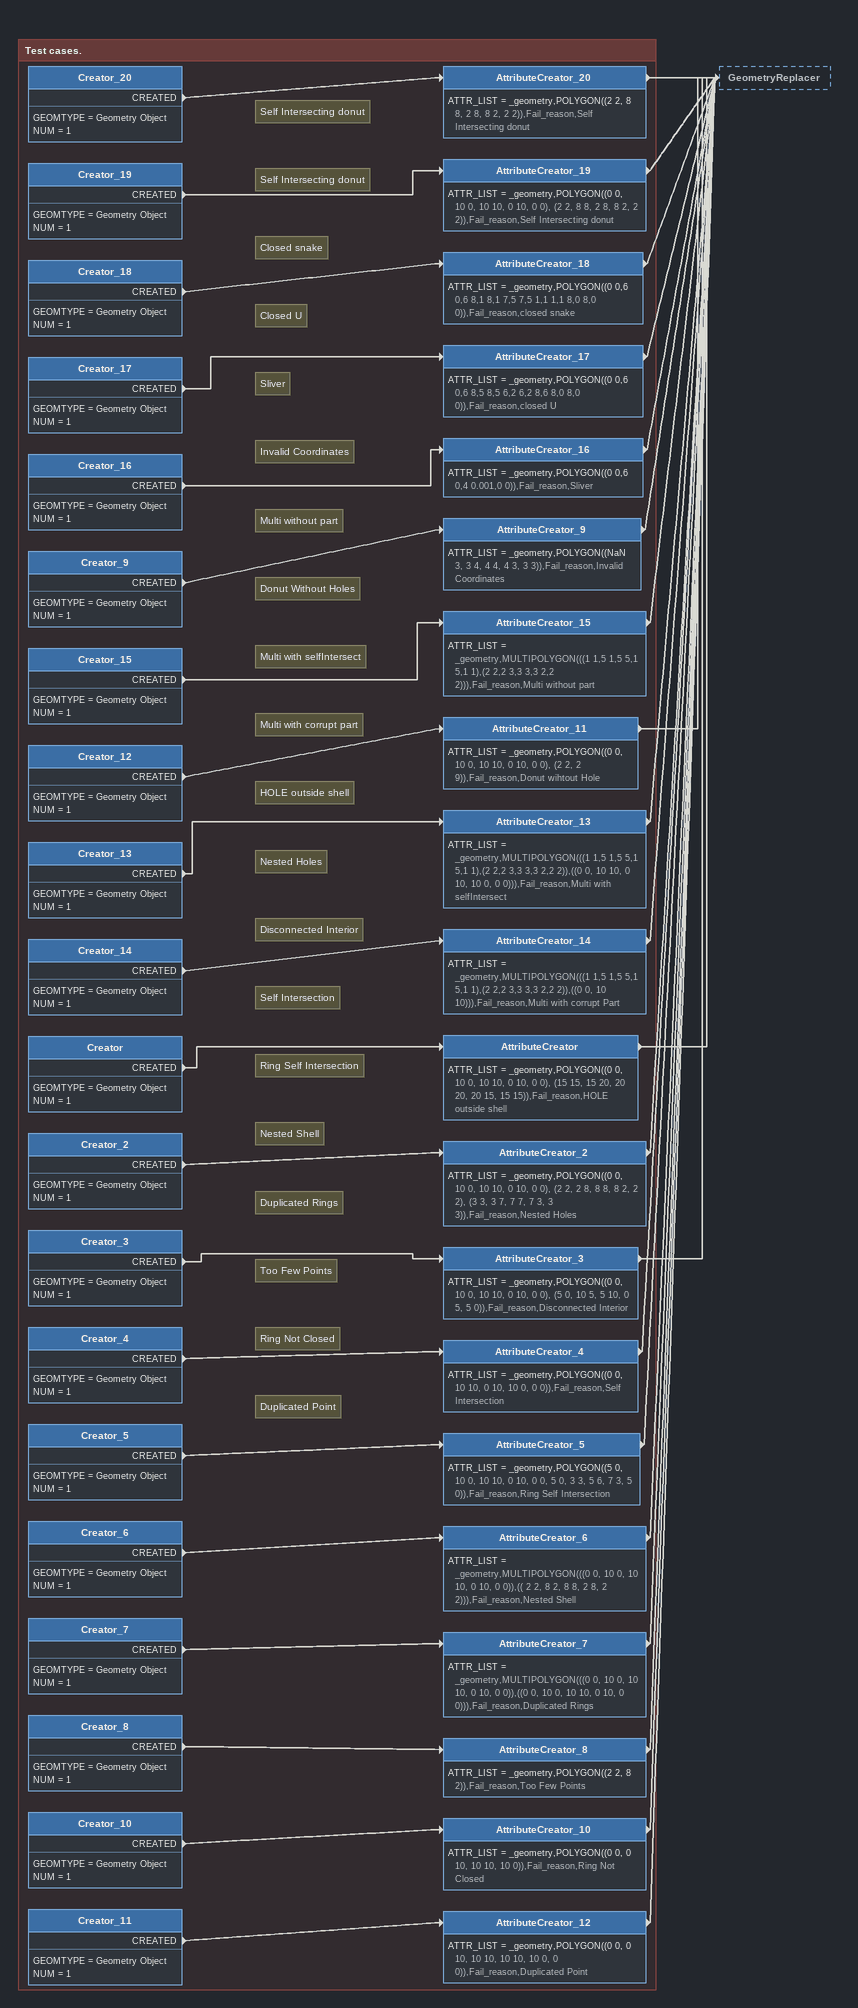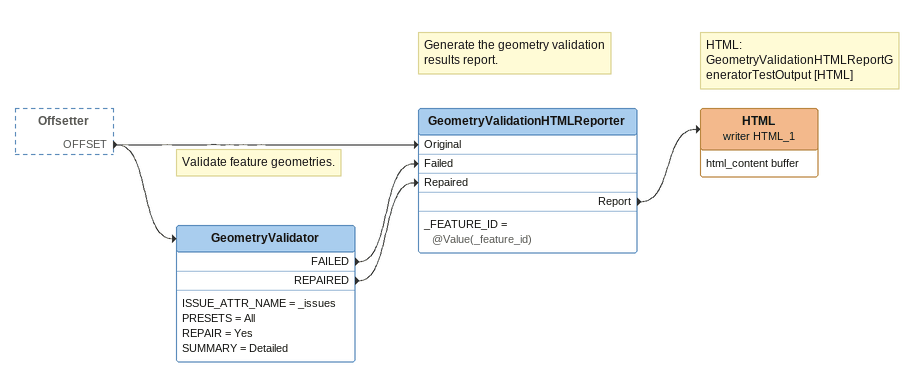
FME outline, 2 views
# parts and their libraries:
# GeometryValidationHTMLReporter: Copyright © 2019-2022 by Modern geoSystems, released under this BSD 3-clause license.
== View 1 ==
Bookmark: Test cases.
Creator_20
    GEOMTYPE = Geometry Object
    NUM = 1
    CREATED -> AttributeCreator_20
Note: Self Intersecting donut
AttributeCreator_20
    ATTR_LIST = _geometry,POLYGON((2 2, 8 8, 2 8, 8 2, 2 2)),Fail_reason,Self Intersecting donut
    -> GeometryReplacer
Creator_19
    GEOMTYPE = Geometry Object
    NUM = 1
    CREATED -> AttributeCreator_19
Note: Self Intersecting donut
AttributeCreator_19
    ATTR_LIST = _geometry,POLYGON((0 0, 10 0, 10 10, 0 10, 0 0), (2 2, 8 8, 2 8, 8 2, 2 2)),Fail_reason,Self Intersecting donut
    -> GeometryReplacer
Creator_18
    GEOMTYPE = Geometry Object
    NUM = 1
    CREATED -> AttributeCreator_18
Note: Closed snake
AttributeCreator_18
    ATTR_LIST = _geometry,POLYGON((0 0,6 0,6 8,1 8,1 7,5 7,5 1,1 1,1 8,0 8,0 0)),Fail_reason,closed snake
    -> GeometryReplacer
Creator_17
    GEOMTYPE = Geometry Object
    NUM = 1
    CREATED -> AttributeCreator_17
Note: Closed U
AttributeCreator_17
    ATTR_LIST = _geometry,POLYGON((0 0,6 0,6 8,5 8,5 6,2 6,2 8,6 8,0 8,0 0)),Fail_reason,closed U
    -> GeometryReplacer
Creator_16
    GEOMTYPE = Geometry Object
    NUM = 1
    CREATED -> AttributeCreator_16
Note: Sliver
AttributeCreator_16
    ATTR_LIST = _geometry,POLYGON((0 0,6 0,4 0.001,0 0)),Fail_reason,Sliver
    -> GeometryReplacer
Creator_9
    GEOMTYPE = Geometry Object
    NUM = 1
    CREATED -> AttributeCreator_9
Note: Invalid Coordinates
AttributeCreator_9
    ATTR_LIST = _geometry,POLYGON((NaN 3, 3 4, 4 4, 4 3, 3 3)),Fail_reason,Invalid Coordinates
    -> GeometryReplacer
Creator_15
    GEOMTYPE = Geometry Object
    NUM = 1
    CREATED -> AttributeCreator_15
Note: Multi without part
AttributeCreator_15
    ATTR_LIST = _geometry,MULTIPOLYGON(((1 1,5 1,5 5,1 5,1 1),(2 2,2 3,3 3,3 2,2 2))),Fail_reason,Multi without part
    -> GeometryReplacer
Creator_12
    GEOMTYPE = Geometry Object
    NUM = 1
    CREATED -> AttributeCreator_11
Note: Donut Without Holes
AttributeCreator_11
    ATTR_LIST = _geometry,POLYGON((0 0, 10 0, 10 10, 0 10, 0 0), (2 2, 2 9)),Fail_reason,Donut wihtout Hole
    -> GeometryReplacer
Creator_13
    GEOMTYPE = Geometry Object
    NUM = 1
    CREATED -> AttributeCreator_13
Note: Multi with selfIntersect
AttributeCreator_13
    ATTR_LIST = _geometry,MULTIPOLYGON(((1 1,5 1,5 5,1 5,1 1),(2 2,2 3,3 3,3 2,2 2)),((0 0, 10 10, 0 10, 10 0, 0 0))),Fail_reason,Multi with selfIntersect
    -> GeometryReplacer
Creator_14
    GEOMTYPE = Geometry Object
    NUM = 1
    CREATED -> AttributeCreator_14
Note: Multi with corrupt part
AttributeCreator_14
    ATTR_LIST = _geometry,MULTIPOLYGON(((1 1,5 1,5 5,1 5,1 1),(2 2,2 3,3 3,3 2,2 2)),((0 0, 10 10))),Fail_reason,Multi with corrupt Part
    -> GeometryReplacer
Creator
    GEOMTYPE = Geometry Object
    NUM = 1
    CREATED -> AttributeCreator
Note: HOLE outside shell
AttributeCreator
    ATTR_LIST = _geometry,POLYGON((0 0, 10 0, 10 10, 0 10, 0 0), (15 15, 15 20, 20 20, 20 15, 15 15)),Fail_reason,HOLE outside shell
    -> GeometryReplacer
Creator_2
    GEOMTYPE = Geometry Object
    NUM = 1
    CREATED -> AttributeCreator_2
Note: Nested Holes
AttributeCreator_2
    ATTR_LIST = _geometry,POLYGON((0 0, 10 0, 10 10, 0 10, 0 0), (2 2, 2 8, 8 8, 8 2, 2 2), (3 3, 3 7, 7 7, 7 3, 3 3)),Fail_reason,Nested Holes
    -> GeometryReplacer
Creator_3
    GEOMTYPE = Geometry Object
    NUM = 1
    CREATED -> AttributeCreator_3
Note: Disconnected Interior
AttributeCreator_3
    ATTR_LIST = _geometry,POLYGON((0 0, 10 0, 10 10, 0 10, 0 0), (5 0, 10 5, 5 10, 0 5, 5 0)),Fail_reason,Disconnected Interior
    -> GeometryReplacer
Creator_4
    GEOMTYPE = Geometry Object
    NUM = 1
    CREATED -> AttributeCreator_4
Note: Self Intersection
AttributeCreator_4
    ATTR_LIST = _geometry,POLYGON((0 0, 10 10, 0 10, 10 0, 0 0)),Fail_reason,Self Intersection
    -> GeometryReplacer
Creator_5
    GEOMTYPE = Geometry Object
    NUM = 1
    CREATED -> AttributeCreator_5
Note: Ring Self Intersection
AttributeCreator_5
    ATTR_LIST = _geometry,POLYGON((5 0, 10 0, 10 10, 0 10, 0 0, 5 0, 3 3, 5 6, 7 3, 5 0)),Fail_reason,Ring Self Intersection
    -> GeometryReplacer
Creator_6
    GEOMTYPE = Geometry Object
    NUM = 1
    CREATED -> AttributeCreator_6
Note: Nested Shell
AttributeCreator_6
    ATTR_LIST = _geometry,MULTIPOLYGON(((0 0, 10 0, 10 10, 0 10, 0 0)),(( 2 2, 8 2, 8 8, 2 8, 2 2))),Fail_reason,Nested Shell
    -> GeometryReplacer
Creator_7
    GEOMTYPE = Geometry Object
    NUM = 1
    CREATED -> AttributeCreator_7
Note: Duplicated Rings
AttributeCreator_7
    ATTR_LIST = _geometry,MULTIPOLYGON(((0 0, 10 0, 10 10, 0 10, 0 0)),((0 0, 10 0, 10 10, 0 10, 0 0))),Fail_reason,Duplicated Rings
    -> GeometryReplacer
Creator_8
    GEOMTYPE = Geometry Object
    NUM = 1
    CREATED -> AttributeCreator_8
Note: Too Few Points
AttributeCreator_8
    ATTR_LIST = _geometry,POLYGON((2 2, 8 2)),Fail_reason,Too Few Points
    -> GeometryReplacer
Creator_10
    GEOMTYPE = Geometry Object
    NUM = 1
    CREATED -> AttributeCreator_10
Note: Ring Not Closed
AttributeCreator_10
    ATTR_LIST = _geometry,POLYGON((0 0, 0 10, 10 10, 10 0)),Fail_reason,Ring Not Closed
    -> GeometryReplacer
Creator_11
    GEOMTYPE = Geometry Object
    NUM = 1
    CREATED -> AttributeCreator_12
Note: Duplicated Point
AttributeCreator_12
    ATTR_LIST = _geometry,POLYGON((0 0, 0 10, 10 10, 10 10, 10 0, 0 0)),Fail_reason,Duplicated Point
    -> GeometryReplacer

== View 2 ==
Offsetter [outside]
    OFFSET -> GeometryValidator
    OFFSET -> GeometryValidationHTMLReporter [Original]
Note: Validate feature geometries.
GeometryValidator
    ISSUE_ATTR_NAME = _issues
    PRESETS = All
    REPAIR = Yes
    SUMMARY = Detailed
    FAILED -> GeometryValidationHTMLReporter [Failed]
    REPAIRED -> GeometryValidationHTMLReporter [Repaired]
Note: Generate the geometry validation results report.
GeometryValidationHTMLReporter
    _FEATURE_ID = @Value(_feature_id)
    Report -> HTML (writer HTML_1)
Note: HTML: GeometryValidationHTMLReportGeneratorTestOutput [HTML]
HTML (writer HTML_1)
    attributes: html_content buffer
